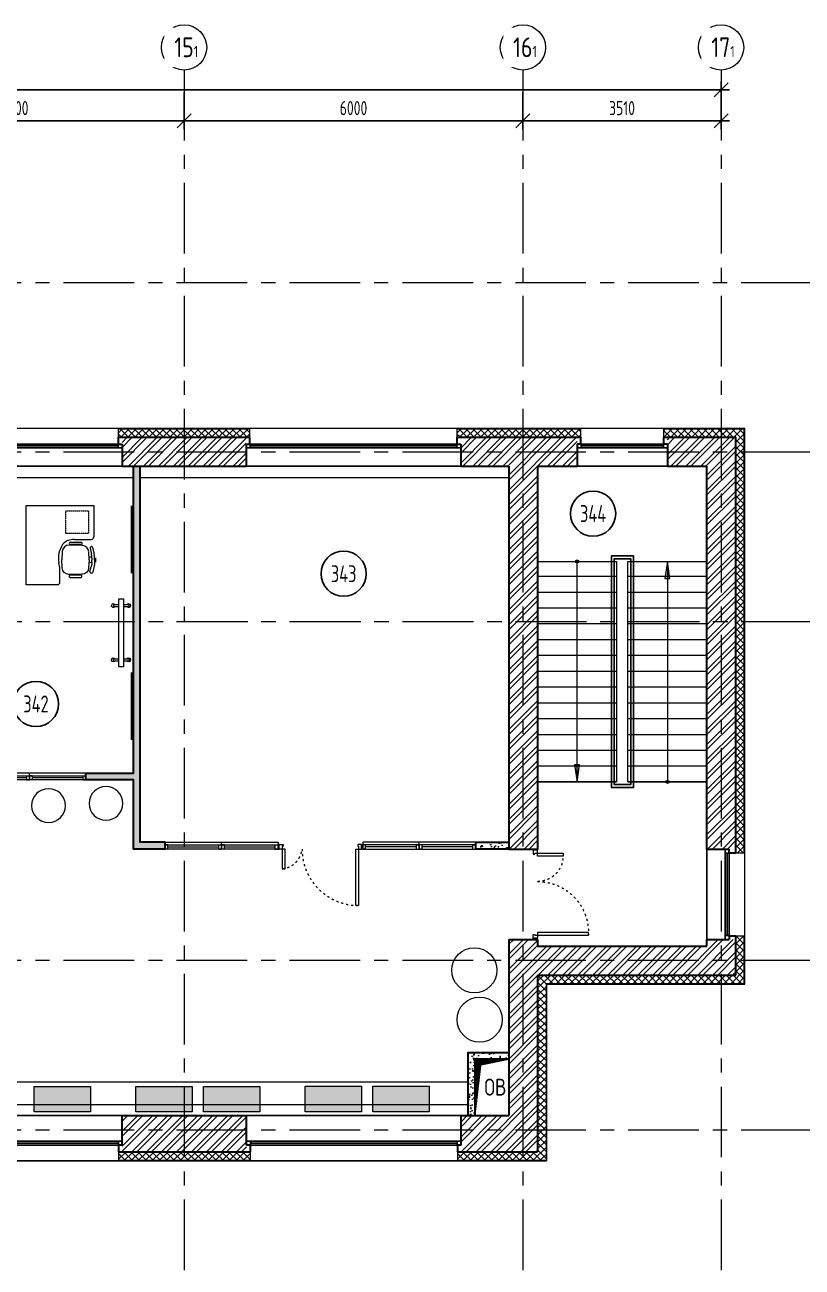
# Model space of a CAD drawing. Header units: millimetres. Extents: x -13407 to 95998, y -2611 to 109495.
# Drawn here: x 44749 to 58515, y 57962 to 79957 of the extents above; entities that cross this region are included whole.
import ezdxf
from ezdxf.enums import TextEntityAlignment as Align

# ---------------------------------------------------------------- set-up
doc = ezdxf.new("R2010")
doc.units = ezdxf.units.MM
for name, pattern in [('ACAD_ISO03W100', [30, 12, -18]), ('CENTER', [2, 1.25, -0.25, 0.25, -0.25]), ('HIDDEN', [6, 4, -2])]:
    doc.linetypes.add(name, pattern=pattern)
for name, color, linetype, lineweight in [('АР_Витраж', 4, 'Continuous', 15), ('АР_Двери', 5, 'Continuous', 18), ('АР_Лестницы', 250, 'Continuous', 15), ('АР_Лестницы ограждение', 94, 'Continuous', 25), ('АР_Маркер экспликации', 239, 'Continuous', 13), ('АР_Навесной фасад', 5, 'Continuous', 5), ('АР_Номер помещения', 1, 'Continuous', 25), ('АР_Оси', 193, 'Continuous', 9), ('АР_Оси размеры', 164, 'Continuous', 9), ('АР_Перегородки газоблок', 165, 'Continuous', 30), ('АР_Перегородки газоблок_Штрих', 165, 'Continuous', 5), ('АР_Подоконники', 163, 'Continuous', 9), ('АР_Помещения_площадь', 19, 'Continuous', 9), ('АР_Сущ Несущая стена', 202, 'Continuous', 30), ('АР_тонкая линия', 250, 'Continuous', 0), ('АР_Утеплитель', 250, 'Continuous', 9), ('АР_Штриховка кирпич', 250, 'Continuous', 9), ('Спринклеры', 7, 'Continuous', 18), ('ТХ_мебель передв', 250, 'Continuous', 13), ('ТХ_мебель_стац', 250, 'Continuous', 13)]:
    doc.layers.add(name, color=color, linetype=linetype, lineweight=lineweight)
doc.layers.add('АР_новое окно', color=160, linetype='Continuous')
doc.layers.add('АР_Отверстия', color=251, linetype='Continuous')
doc.styles.add('ICOCPEUR', font='isocpeur.ttf')
doc.styles.add('ISOCPEUR', font='isocpeur.ttf', dxfattribs={"width": 0.7})
doc.styles.get("Standard").update_dxf_attribs({"font": 'arial.ttf'})
doc.styles.add('ГОСТ 2.304', font='isocpeur.ttf', dxfattribs={"width": 0.7})
doc.dimstyles.new('СПДС', dxfattribs={"dimscale": 100, "dimtxt": 2.5, "dimasz": 2.5, "dimexe": 1.5, "dimexo": 0, "dimgap": 1, "dimtad": 1, "dimdec": 0, "dimrnd": 1, "dimtxsty": 'ГОСТ 2.304', "dimblk": 'OBLIQUE', "dimcen": 2.5, "dimdle": 1.5, "dimadec": 0, "dimazin": 2, "dimtfac": 0.75, "dimtdec": 0, "dimtmove": 1, "dimatfit": 3, "dimfxl": 1, "dimtolj": 1, "dimarcsym": 1})
pattern_1 = [(45, (-951809.71, 109221.18), (-132.58252, 132.58252), []), (45, (-951721.32, 109221.18), (-132.58252, 132.58252), [])]
pattern_2 = [(50, (-58072.46, -55205.68), (215.17805, -18.82564), [22.5, -247.5]), (355, (-58072.46, -55205.68), (-41.6254, 225.65764), [18, -198]), (100.45144, (-58054.53, -55207.25), (173.55265, 206.832), [19.12206, -210.34263]), (46.1842, (-58072.46, -55145.68), (320.1724, -49.6558), [33.75, -371.25]), (96.63564, (-58045.78, -55149.82), (280.3986, 292.2356), [28.6831, -315.5141]), (351.18416, (-58072.46, -55145.68), (280.3986, 292.2356), [27, -297]), (21, (-58042.46, -55160.68), (179.07212, -120.78567), [22.5, -247.5]), (326, (-58042.46, -55160.68), (72.9946, 217.545), [18, -198]), (71.45144, (-58027.54, -55170.75), (252.06671, 96.75935), [19.12206, -210.34263]), (37.5, (-58072.46, -55205.68), (3.647957, 99.868156), [0, -195.6, 0, -201, 0, -198.75]), (7.5, (-58072.46, -55205.68), (78.92086, 118.323514), [0, -114.6, 0, -191.1, 0, -75.75]), (327.5, (-58139.36, -55205.68), (160.14673, -6.76646), [0, -75, 0, -234, 0, -310.5]), (317.5, (-58169.36, -55205.68), (174.95585, 30.0315), [0, -97.5, 0, -155.4, 0, -220.5])]

# ---------------------------------------------------------------- blocks, each defined once
blk = doc.blocks.new('*U208')
h = blk.add_hatch(color=253)
h.dxf.hatch_style = 1
edge = h.paths.add_edge_path()
edge.add_arc((0, 0), 27.6, 359.64, 719.64)
h = blk.add_hatch(color=253)
h.dxf.hatch_style = 1
h.paths.add_polyline_path([(3600, -44), (3600, 44), (3900, 0)])
at = {"color": 253}
blk.add_line((3900, 0), (0, 0), dxfattribs=at)
blk.add_lwpolyline([(3600, 44), (3600, -44), (3900, 0), (3600, 44)], dxfattribs=at)
blk.add_circle((0, 0), 27.6, dxfattribs=at)
blk = doc.blocks.new('*U209')
h = blk.add_hatch(color=253)
h.dxf.hatch_style = 1
edge = h.paths.add_edge_path()
edge.add_arc((0, 0), 27.6, 359.64, 719.64)
h = blk.add_hatch(color=253)
h.dxf.hatch_style = 1
h.paths.add_polyline_path([(3600, -44), (3600, 44), (3900, 0)])
at = {"color": 253}
blk.add_line((3900, 0), (0, 0), dxfattribs=at)
blk.add_lwpolyline([(3600, 44), (3600, -44), (3900, 0), (3600, 44)], dxfattribs=at)
blk.add_circle((0, 0), 27.6, dxfattribs=at)
blk = doc.blocks.new('*U10')
at = {"layer": 'АР_новое окно', "color": 253, "lineweight": 20}
for p, q in [((0, 3800), (-70, 3800)), ((0, 0), (-70, 0))]:
    blk.add_line(p, q, dxfattribs=at)
at = {"layer": 'АР_новое окно', "color": 253}
for p, q in [((-70, 3800), (-70, 0)), ((-70, 0), (-70, 3800)), ((0, 3800), (0, 0)), ((0, 3730), (-70, 3730)), ((-35, 3730), (-35, 70)), ((0, 70), (-70, 70))]:
    blk.add_line(p, q, dxfattribs=at)
blk = doc.blocks.new('*U211')
at = {"layer": 'АР_новое окно', "color": 253, "lineweight": 20}
for p, q in [((0, 1600), (-70, 1600)), ((0, 0), (-70, 0))]:
    blk.add_line(p, q, dxfattribs=at)
at = {"layer": 'АР_новое окно', "color": 253}
for p, q in [((-70, 1600), (-70, 0)), ((-70, 0), (-70, 1600)), ((0, 1600), (0, 0)), ((0, 1530), (-70, 1530)), ((-35, 1530), (-35, 70)), ((0, 70), (-70, 70))]:
    blk.add_line(p, q, dxfattribs=at)
blk = doc.blocks.new('блок новое окно')
at = {"layer": 'АР_Навесной фасад', "color": 253, "ltscale": 100}
for points in [[(65, -640), (65, -800)], [(3735, -640), (3735, -800)]]:
    blk.add_lwpolyline(points, dxfattribs=at)
at = {"layer": 'АР_новое окно', "color": 253, "ltscale": 100}
for p, q in [((3800, 0), (0, 0)), ((3735, -521), (0, -521))]:
    blk.add_line(p, q, dxfattribs=at)
blk.add_lwpolyline([(65, -800), (3735, -800)], dxfattribs=at)
at = {"layer": 'АР_Сущ Несущая стена', "color": 253, "ltscale": 100}
for p, q in [((0, -521), (0, 0)), ((3800, -521), (3800, 0)), ((65, -521), (0, -521)), ((65, -521), (65, -640)), ((3800, -521), (3735, -521)), ((3735, -521), (3735, -640))]:
    blk.add_line(p, q, dxfattribs=at)
at = {"layer": 'АР_новое окно', "color": 253, "ltscale": 100, "xscale": -1, "rotation": 90}
blk.add_blockref('*U10', (3800, -521), dxfattribs=at)
blk = doc.blocks.new('_Oblique')
at = {"color": 253, "linetype": 'ByBlock', "lineweight": -2}
blk.add_line((-0.5, -0.5), (0.5, 0.5), dxfattribs=at)
blk = doc.blocks.new('*D293')
at = {"layer": 'АР_Оси размеры', "color": 253, "lineweight": -2, "ltscale": 100, "transparency": 16777216}
for p, q in [((41570, 78830), (41570, 78108)), ((47570, 78760), (47570, 78108)), ((41420, 78258), (47720, 78258))]:
    blk.add_line(p, q, dxfattribs=at)
at = {"layer": 'АР_Оси размеры', "color": 253, "lineweight": -2, "ltscale": 100, "transparency": 16777216, "xscale": 250, "yscale": 250, "zscale": 250, "rotation": 180}
blk.add_blockref('_Oblique', (41570, 78258), dxfattribs=at)
at = {"layer": 'АР_Оси размеры', "color": 253, "lineweight": -2, "ltscale": 100, "transparency": 16777216, "xscale": 250, "yscale": 250, "zscale": 250}
blk.add_blockref('_Oblique', (47570, 78258), dxfattribs=at)
at = {"layer": 'АР_Оси размеры', "color": 253, "ltscale": 100, "transparency": 16777216, "insert": (44570, 78483), "char_height": 250, "attachment_point": 5, "style": 'ГОСТ 2.304'}
blk.add_mtext('\\A1;6000', dxfattribs=at)
blk = doc.blocks.new('*D294')
at = {"layer": 'АР_Оси размеры', "color": 253, "lineweight": -2, "ltscale": 100, "transparency": 16777216}
for p, q in [((47570, 78760), (47570, 78108)), ((53570, 78759), (53570, 78108)), ((47420, 78258), (53720, 78258))]:
    blk.add_line(p, q, dxfattribs=at)
at = {"layer": 'АР_Оси размеры', "color": 253, "lineweight": -2, "ltscale": 100, "transparency": 16777216, "xscale": 250, "yscale": 250, "zscale": 250, "rotation": 180}
blk.add_blockref('_Oblique', (47570, 78258), dxfattribs=at)
at = {"layer": 'АР_Оси размеры', "color": 253, "lineweight": -2, "ltscale": 100, "transparency": 16777216, "xscale": 250, "yscale": 250, "zscale": 250}
blk.add_blockref('_Oblique', (53570, 78258), dxfattribs=at)
at = {"layer": 'АР_Оси размеры', "color": 253, "ltscale": 100, "transparency": 16777216, "insert": (50570, 78483), "char_height": 250, "attachment_point": 5, "style": 'ГОСТ 2.304'}
blk.add_mtext('\\A1;6000', dxfattribs=at)
blk = doc.blocks.new('*D295')
at = {"layer": 'АР_Оси размеры', "color": 253, "lineweight": -2, "ltscale": 100, "transparency": 16777216}
for p, q in [((53570, 78759), (53570, 78108)), ((57080, 78796), (57080, 78108)), ((53420, 78258), (57230, 78258))]:
    blk.add_line(p, q, dxfattribs=at)
at = {"layer": 'АР_Оси размеры', "color": 253, "lineweight": -2, "ltscale": 100, "transparency": 16777216, "xscale": 250, "yscale": 250, "zscale": 250, "rotation": 180}
blk.add_blockref('_Oblique', (53570, 78258), dxfattribs=at)
at = {"layer": 'АР_Оси размеры', "color": 253, "lineweight": -2, "ltscale": 100, "transparency": 16777216, "xscale": 250, "yscale": 250, "zscale": 250}
blk.add_blockref('_Oblique', (57080, 78258), dxfattribs=at)
at = {"layer": 'АР_Оси размеры', "color": 253, "ltscale": 100, "transparency": 16777216, "insert": (55325, 78483), "char_height": 250, "attachment_point": 5, "style": 'ГОСТ 2.304'}
blk.add_mtext('\\A1;3510', dxfattribs=at)
blk = doc.blocks.new('*D297')
at = {"layer": 'АР_Оси размеры', "color": 253, "lineweight": -2, "ltscale": 100, "transparency": 16777216}
for p, q in [((-6580, 78807), (57230, 78807)), ((-6430, 78807), (-6430, 78957)), ((57080, 78807), (57080, 78957))]:
    blk.add_line(p, q, dxfattribs=at)
at = {"layer": 'АР_Оси размеры', "color": 253, "lineweight": -2, "ltscale": 100, "transparency": 16777216, "xscale": 250, "yscale": 250, "zscale": 250, "rotation": 180}
blk.add_blockref('_Oblique', (-6430, 78807), dxfattribs=at)
at = {"layer": 'АР_Оси размеры', "color": 253, "lineweight": -2, "ltscale": 100, "transparency": 16777216, "xscale": 250, "yscale": 250, "zscale": 250}
blk.add_blockref('_Oblique', (57080, 78807), dxfattribs=at)
at = {"layer": 'АР_Оси размеры', "color": 253, "ltscale": 100, "transparency": 16777216, "insert": (25325, 79032), "char_height": 250, "attachment_point": 5, "style": 'ГОСТ 2.304'}
blk.add_mtext('\\A1;63510', dxfattribs=at)
blk = doc.blocks.new('дверь 1600')
at = {"color": 253}
for points in [[(983669, -50615), (984119, -50615), (984119, -50566), (983669, -50566)], [(984119, -52016), (983219, -52016), (983219, -52016), (983219, -51966), (984119, -51966)]]:
    blk.add_lwpolyline(points, close=True, dxfattribs=at)
for points in [[(984199, -50491), (984119, -50491), (984119, -50511), (984199, -50511), (984199, -50491)], [(984119, -50511), (984199, -50511), (984199, -50581), (984169, -50581), (984169, -50566), (984119, -50566), (984119, -50511)], [(984119, -52071), (984199, -52071), (984199, -52001), (984169, -52001), (984169, -52016), (984119, -52016), (984119, -52071)], [(984199, -52091), (984119, -52091), (984119, -52071), (984199, -52071), (984199, -52091)]]:
    blk.add_lwpolyline(points, dxfattribs=at)
at = {"color": 253, "linetype": 'ACAD_ISO03W100', "ltscale": 3}
for centre, radius, start, end in [((984121, -50611), 455, 174.2504, 269.7078), ((984120, -51968), 902, 90.0605, 183.0273)]:
    blk.add_arc(centre, radius, start, end, dxfattribs=at)
blk = doc.blocks.new('*U140')
at = {"layer": 'АР_новое окно', "color": 253, "lineweight": 20}
for p, q in [((0, 1600), (-70, 1600)), ((0, 0), (-70, 0))]:
    blk.add_line(p, q, dxfattribs=at)
at = {"layer": 'АР_новое окно', "color": 253}
for p, q in [((-70, 1600), (-70, 0)), ((-70, 0), (-70, 1600)), ((0, 1600), (0, 0)), ((0, 1530), (-70, 1530)), ((-35, 1530), (-35, 70)), ((0, 70), (-70, 70))]:
    blk.add_line(p, q, dxfattribs=at)
blk = doc.blocks.new('*U141')
at = {"color": 253, "linetype": 'ByBlock'}
for p, q in [((0, 0), (0, -74)), ((50, 0), (0, 0)), ((0, -74), (0, 0)), ((1000, 0), (0, 0)), ((50, -74), (0, -74)), ((0, -74), (1000, -74)), ((50, 0), (50, -74)), ((950, 0), (50, 0)), ((50, -37), (950, -37)), ((50, -74), (950, -74)), ((950, 0), (1000, 0)), ((950, 0), (950, -74)), ((950, -74), (1000, -74)), ((1000, 0), (1000, -74)), ((1000, -74), (1000, 0))]:
    blk.add_line(p, q, dxfattribs=at)
blk = doc.blocks.new('*U142')
at = {"color": 253, "linetype": 'ByBlock'}
for p, q in [((0, 0), (0, -74)), ((50, 0), (0, 0)), ((0, -74), (0, 0)), ((1000, 0), (0, 0)), ((50, -74), (0, -74)), ((0, -74), (1000, -74)), ((50, 0), (50, -74)), ((950, 0), (50, 0)), ((50, -37), (950, -37)), ((50, -74), (950, -74)), ((950, 0), (1000, 0)), ((950, 0), (950, -74)), ((950, -74), (1000, -74)), ((1000, 0), (1000, -74)), ((1000, -74), (1000, 0))]:
    blk.add_line(p, q, dxfattribs=at)
blk = doc.blocks.new('*U354')
at = {"layer": 'АР_Номер помещения', "color": 253}
blk.add_circle((-19868, -1460), 400, dxfattribs=at)
at = {"layer": 'АР_Номер помещения', "color": 253, "style": 'ISOCPEUR', "width": 0.7}
blk.add_attdef('НОМЕР_ПОМЕЩЕНИЯ', text='', height=300, dxfattribs=at).set_placement((-19868, -1460), align=Align.MIDDLE_CENTER)
at = {"layer": 'АР_Помещения_площадь', "color": 253, "lineweight": 30, "width": 0.7, "flags": 104}
blk.add_attdef('ИМЯ_ПОМЕЩЕНИЯ', text='', height=100, dxfattribs=at).set_placement((158, 1217), align=Align.MIDDLE_CENTER)
blk = doc.blocks.new('*U355')
at = {"layer": 'АР_Номер помещения', "color": 253}
blk.add_circle((-19382, 846), 400, dxfattribs=at)
at = {"layer": 'АР_Номер помещения', "color": 253, "style": 'ISOCPEUR', "width": 0.7}
blk.add_attdef('НОМЕР_ПОМЕЩЕНИЯ', text='', height=300, dxfattribs=at).set_placement((-19382, 846), align=Align.MIDDLE_CENTER)
at = {"layer": 'АР_Помещения_площадь', "color": 253, "lineweight": 30, "width": 0.7, "flags": 104}
blk.add_attdef('ИМЯ_ПОМЕЩЕНИЯ', text='', height=100, dxfattribs=at).set_placement((158, 1217), align=Align.MIDDLE_CENTER)
blk = doc.blocks.new('*U356')
at = {"layer": 'АР_Номер помещения', "color": 253}
blk.add_circle((-16724, 2632), 400, dxfattribs=at)
at = {"layer": 'АР_Номер помещения', "color": 253, "style": 'ISOCPEUR', "width": 0.7}
blk.add_attdef('НОМЕР_ПОМЕЩЕНИЯ', text='', height=300, dxfattribs=at).set_placement((-16724, 2632), align=Align.MIDDLE_CENTER)
at = {"layer": 'АР_Помещения_площадь', "color": 253, "lineweight": 30, "width": 0.7, "flags": 104}
blk.add_attdef('ИМЯ_ПОМЕЩЕНИЯ', text='', height=100, dxfattribs=at).set_placement((158, 1217), align=Align.MIDDLE_CENTER)
blk = doc.blocks.new('Полуторная_на лестницу')
at = {"color": 253}
for points in [[(75, 80), (75, 1080), (125, 1080), (125, 80)], [(1375, 430), (1375, 80), (1425, 80), (1425, 430)]]:
    blk.add_lwpolyline(points, close=True, dxfattribs=at)
for points in [[(0, 0), (0, 80), (20, 80), (20, 0), (0, 0)], [(20, 80), (20, 0), (90, 0), (90, 30), (75, 30), (75, 80), (20, 80)], [(1480, 80), (1480, 0), (1410, 0), (1410, 30), (1425, 30), (1425, 80), (1480, 80)], [(1500, 0), (1500, 80), (1480, 80), (1480, 0), (1500, 0)]]:
    blk.add_lwpolyline(points, dxfattribs=at)
at = {"color": 253, "linetype": 'ACAD_ISO03W100', "ltscale": 3}
for centre, radius, start, end in [((75, 80), 1000, 0, 90), ((1465, 40), 392, 95.9075, 174.0925)]:
    blk.add_arc(centre, radius, start, end, dxfattribs=at)
blk = doc.blocks.new('*U255')
at = {"color": 253, "linetype": 'ByBlock'}
for p, q in [((0, 0), (0, -74)), ((50, 0), (0, 0)), ((0, -74), (0, 0)), ((1000, 0), (0, 0)), ((50, -74), (0, -74)), ((0, -74), (1000, -74)), ((50, 0), (50, -74)), ((950, 0), (50, 0)), ((50, -37), (950, -37)), ((50, -74), (950, -74)), ((950, 0), (1000, 0)), ((950, 0), (950, -74)), ((950, -74), (1000, -74)), ((1000, 0), (1000, -74)), ((1000, -74), (1000, 0))]:
    blk.add_line(p, q, dxfattribs=at)
blk = doc.blocks.new('*U256')
at = {"color": 253, "linetype": 'ByBlock'}
for p, q in [((0, 0), (0, -74)), ((50, 0), (0, 0)), ((0, -74), (0, 0)), ((1000, 0), (0, 0)), ((50, -74), (0, -74)), ((0, -74), (1000, -74)), ((50, 0), (50, -74)), ((950, 0), (50, 0)), ((50, -37), (950, -37)), ((50, -74), (950, -74)), ((950, 0), (1000, 0)), ((950, 0), (950, -74)), ((950, -74), (1000, -74)), ((1000, 0), (1000, -74)), ((1000, -74), (1000, 0))]:
    blk.add_line(p, q, dxfattribs=at)
blk = doc.blocks.new('*U257')
at = {"color": 253, "linetype": 'ByBlock'}
for p, q in [((0, 0), (0, -74)), ((50, 0), (0, 0)), ((0, -74), (0, 0)), ((1000, 0), (0, 0)), ((50, -74), (0, -74)), ((0, -74), (1000, -74)), ((50, 0), (50, -74)), ((950, 0), (50, 0)), ((50, -37), (950, -37)), ((50, -74), (950, -74)), ((950, 0), (1000, 0)), ((950, 0), (950, -74)), ((950, -74), (1000, -74)), ((1000, 0), (1000, -74)), ((1000, -74), (1000, 0))]:
    blk.add_line(p, q, dxfattribs=at)
blk = doc.blocks.new('*U258')
at = {"color": 253, "linetype": 'ByBlock'}
for p, q in [((0, 0), (0, -74)), ((50, 0), (0, 0)), ((0, -74), (0, 0)), ((1000, 0), (0, 0)), ((50, -74), (0, -74)), ((0, -74), (1000, -74)), ((50, 0), (50, -74)), ((950, 0), (50, 0)), ((50, -37), (950, -37)), ((50, -74), (950, -74)), ((950, 0), (1000, 0)), ((950, 0), (950, -74)), ((950, -74), (1000, -74)), ((1000, 0), (1000, -74)), ((1000, -74), (1000, 0))]:
    blk.add_line(p, q, dxfattribs=at)
blk = doc.blocks.new('М-60')
at = {"color": 253, "extrusion": (-6.19742e-05, 0.000470712, 1)}
for p, q in [((7034998, 1186438, 0), (7035020, 1186531, 0)), ((7035068, 1186520, 0), (7035047, 1186426, 0)), ((7035049, 1186549, 0), (7035051, 1186549, 0)), ((7035086, 1186313, 0), (7035093, 1186455, 0)), ((7035202, 1186569, 0), (7035439, 1186576, 0)), ((7035415, 1186627, 0), (7035232, 1186627, 0)), ((7035232, 1186586, 0), (7035416, 1186587, 0)), ((7035563, 1186460, 0), (7035570, 1186313, 0)), ((7034971, 1186283, 0), (7034970, 1186343, 0)), ((7034989, 1186343, 0), (7034971, 1186343, 0)), ((7034971, 1186343, 0), (7034971, 1186283, 0)), ((7034989, 1186283, 0), (7034971, 1186283, 0)), ((7034989, 1186313, 0), (7034989, 1186356, 0)), ((7034989, 1186313, 0), (7034989, 1186343, 0)), ((7034989, 1186313, 0), (7034989, 1186283, 0)), ((7034989, 1186313, 0), (7034990, 1186270, 0)), ((7035037, 1186344, 0), (7035037, 1186313, 0)), ((7035038, 1186283, 0), (7035037, 1186314, 0)), ((7035038, 1186361, 0), (7035088, 1186361, 0)), ((7035038, 1186266, 0), (7035089, 1186266, 0)), ((7035071, 1186108, 0), (7035048, 1186201, 0)), ((7035086, 1186315, 0), (7035095, 1186173, 0)), ((7035565, 1186174, 0), (7035570, 1186322, 0)), ((7035000, 1186188, 0), (7035023, 1186096, 0)), ((7035053, 1186078, 0), (7035054, 1186078, 0)), ((7035206, 1186060, 0), (7035443, 1186057, 0)), ((7035236, 1186044, 0), (7035420, 1186046, 0)), ((7035420, 1186005, 0), (7035237, 1186003, 0))]:
    blk.add_line(p, q, dxfattribs=at)
for centre, start, end in [((7035230, 1186606, 122), 84.9987, 275.5247), ((7035417, 1186607, 122), 264.9987, 95.5247), ((7035234, 1186024, 122), 85.3479, 275.874), ((7035422, 1186026, 122), 265.3479, 95.874)]:
    blk.add_arc(centre, 20.6, start, end, dxfattribs=at)
at = {"color": 253, "extrusion": (6.19742e-05, -0.000470712, -1)}
for centre, major_axis, start_param, end_param in [((7035352, 1186356, 0), (-278, 234, 0), 5.584367, 5.811166), ((7035043, 1186525, 0), (15.6, 18.5, 0), 4.240369, 5.829345), ((7035400, 1186344, 0), (234, 278, 0), 4.01357, 4.240369), ((7035045, 1186525, 0), (15.6, 18.5, 0), -0.45384, 1.098777), ((7035213, 1186449, 0), (77.8, 92.6, 0), 4.061153, 5.558057), ((7035442, 1186455, 0), (77.8, 92.6, 0), -0.725128, 0.826554)]:
    blk.add_ellipse(centre, major_axis=major_axis, ratio=1, start_param=start_param, end_param=end_param, dxfattribs=at)
at = {"color": 253, "extrusion": (-6.19742e-05, 0.000470712, 1)}
for centre, major_axis, start_param, end_param in [((7035353, 1186275, 0), (-274, -238, 0), 5.584367, 5.811166), ((7035401, 1186288, 0), (238, -274, 0), 4.01357, 4.240369), ((7035047, 1186101, 0), (15.8, -18.3, 0), 4.240369, 5.829345), ((7035048, 1186102, 0), (15.8, -18.3, 0), -0.45384, 1.098777), ((7035215, 1186180, 0), (79.2, -91.4, 0), 4.061153, 5.558057), ((7035444, 1186178, 0), (79.2, -91.4, 0), -0.725128, 0.826554)]:
    blk.add_ellipse(centre, major_axis=major_axis, ratio=1, start_param=start_param, end_param=end_param, dxfattribs=at)
blk = doc.blocks.new('стол угловой 1200х1400')
at = {"color": 253, "extrusion": (-6.20986e-05, 0.000470696, 1)}
for p, q in [((-20568, 32128, -393), (-20568, 33328, -394)), ((-20568, 33328, -394), (-20015, 33328, -394)), ((-19970, 32985, -393), (-19970, 33285, -394)), ((-19213, 32728, -393), (-19472, 32728, -393)), ((-19168, 32683, -393), (-19168, 32128, -393)), ((-19168, 32128, -393), (-20568, 32128, -393))]:
    blk.add_line(p, q, dxfattribs=at)
at = {"color": 253, "linetype": 'HIDDEN', "ltscale": 0.1}
blk.add_lwpolyline([(-20476, 33232), (-20076, 33232), (-20075, 32832), (-20475, 32832)], close=True, dxfattribs=at)
at = {"color": 253, "extrusion": (-6.20986e-05, 0.000470696, 1), "elevation": -377}
blk.add_lwpolyline([(-19472, 32728), (-19557, 32709)], dxfattribs=at)
at = {"color": 253, "extrusion": (-6.20986e-05, 0.000470696, 1)}
for centre, radius, start, end in [((-20015, 33283, -377), 45, 2.4817, 90.0151), ((-19697, 32975, -377), 273, 178.0222, 227.3755), ((-19635, 33157, -377), 455, 237.2104, 279.9393), ((-19213, 32683, -377), 45, 0.0151, 90.0151)]:
    blk.add_arc(centre, radius, start, end, dxfattribs=at)
blk = doc.blocks.new('моб доска 2')
at = {"color": 253}
blk.add_lwpolyline([(-601, -40), (-601, 40), (601, 40), (601, -40)], close=True, dxfattribs=at)
for points in [[(-506, 114), (-511, 119), (-516, 135), (-511, 161), (-500, 172), (-490, 172)], [(-506, 40), (-506, 135), (-463, 135), (-463, 40)], [(-490, 172), (-463, 167), (-453, 161), (-447, 146), (-453, 119)], [(-453, 119), (-463, 114)], [(463, 114), (453, 119), (447, 135), (447, 146), (458, 161), (463, 172), (474, 172), (495, 167), (506, 161), (516, 146), (511, 135), (506, 119), (495, 114)], [(495, 40), (495, 135), (463, 135), (463, 40)], [(-463, -103), (-453, -114), (-447, -124), (-453, -156), (-463, -161), (-474, -167), (-506, -161), (-511, -151), (-516, -140), (-511, -114)], [(-511, -114), (-506, -103)], [(-463, -40), (-463, -140), (-506, -140), (-506, -40)], [(495, -103), (506, -114), (516, -124), (511, -140), (506, -156), (500, -161), (490, -167), (463, -161), (453, -151), (447, -140), (447, -124), (458, -114), (463, -103)], [(463, -40), (463, -140), (495, -140), (495, -40)]]:
    blk.add_lwpolyline(points, dxfattribs=at)
blk = doc.blocks.new('У012')
at = {"layer": 'ТХ_мебель передв', "color": 253}
blk.add_open_spline([(-181454, 44964, -1), (-181454, 44799, -1), (-181586, 44667, -1), (-181750, 44667, -1), (-181920, 44667, -1), (-182052, 44799, -1), (-182052, 44964, -1), (-182052, 45133, -1), (-181920, 45265, -1), (-181750, 45265, -1), (-181586, 45265, -1), (-181454, 45133, -1), (-181454, 44964, -1)], degree=3, knots=[0, 0, 0, 0, 1, 1, 1, 2, 2, 2, 3, 3, 3, 4, 4, 4, 4], dxfattribs=at)

msp = doc.modelspace()

# ---------------------------------------------------------------- hatches: boundary and pattern name
at = {"layer": 'АР_Перегородки газоблок_Штрих', "ltscale": 100}
h = msp.add_hatch(dxfattribs=at)
h.set_pattern_fill('AR-CONC', color=253, scale=30)
h.set_pattern_definition(pattern_2)
h.paths.add_polyline_path([(46790.6, 72145), (46670.6, 72145), (46670.7, 66709.9), (45828.7, 66709.9), (45828.7, 66589.9), (46670.9, 66589.9), (46670.6, 65365.1), (47233.9, 65365), (47233.9, 65485), (46790.6, 65485)])
h = msp.add_hatch(dxfattribs=at)
h.set_pattern_fill('AR-CONC', color=253, scale=30)
h.set_pattern_definition(pattern_2)
h.paths.add_polyline_path([(52733.9, 65485), (53319.9, 65485), (53319.9, 65365), (52733.9, 65365)])
h = msp.add_hatch(dxfattribs=at)
h.set_pattern_fill('AR-CONC', color=253, scale=30)
h.set_pattern_definition(pattern_2)
h.paths.add_polyline_path([(52600.5, 60645), (52720.5, 60645), (52720.5, 61643.6), (53319.9, 61643.6), (53319.9, 61763.6), (52600.5, 61763.6)])
at = {"layer": 'АР_Утеплитель', "ltscale": 100}
h = msp.add_hatch(dxfattribs=at)
h.set_pattern_fill('ANSI37', color=253, scale=700)
h.set_pattern_definition([(45, (-929635.03, 108547.145), (-61.871843, 61.871843), []), (135, (-929635.03, 108547.145), (-61.871843, -61.871843), [])])
h.paths.add_polyline_path([(48734.9, 72655), (46404.9, 72655), (46404.9, 72805), (48734.9, 72805)])
h = msp.add_hatch(dxfattribs=at)
h.set_pattern_fill('ANSI37', color=253, scale=700)
h.set_pattern_definition([(45, (-923635.03, 108547.145), (-61.871843, 61.871843), []), (135, (-923635.03, 108547.145), (-61.871843, -61.871843), [])])
h.paths.add_polyline_path([(54594.9, 72655), (52404.9, 72655), (52404.9, 72805), (54594.9, 72805)])
h = msp.add_hatch(dxfattribs=at)
h.set_pattern_fill('ANSI37', color=253, scale=700, angle=90)
h.set_pattern_definition([(135, (8667.79, -910739.97), (-61.871843, -61.871843), []), (225, (8667.79, -910739.97), (61.871843, -61.871843), [])])
h.paths.add_polyline_path([(57339.9, 72655), (57339.9, 65300), (57489.9, 65300), (57489.9, 72805), (56064.9, 72805), (56064.9, 72655)])
h = msp.add_hatch(dxfattribs=at)
h.set_pattern_fill('ANSI37', color=253, scale=700)
h.set_pattern_definition([(45, (-923630.03, 108677.145), (-61.871843, 61.871843), []), (135, (-923630.03, 108677.145), (-61.871843, -61.871843), [])])
h.paths.add_polyline_path([(53829.9, 60005), (52409.9, 60005), (52409.9, 59855), (53979.9, 59855), (53979.9, 62985), (57489.9, 62985), (57489.9, 63830), (57339.9, 63830), (57339.9, 63135), (53829.9, 63135)])
h = msp.add_hatch(dxfattribs=at)
h.set_pattern_fill('ANSI37', color=253, scale=700)
h.set_pattern_definition([(45, (-929630.03, 108677.145), (-61.871843, 61.871843), []), (135, (-929630.03, 108677.145), (-61.871843, -61.871843), [])])
h.paths.add_polyline_path([(48739.9, 60005), (46409.9, 60005), (46409.9, 59855), (48739.9, 59855)])
at = {"layer": 'АР_Штриховка кирпич', "ltscale": 100}
h = msp.add_hatch(dxfattribs=at)
h.set_pattern_fill('ANSI32', color=253, scale=500)
h.set_pattern_definition(pattern_1)
h.paths.add_polyline_path([(48669.9, 72655), (46469.9, 72655), (46469.9, 72145), (48669.9, 72145)])
h = msp.add_hatch(dxfattribs=at)
h.set_pattern_fill('ANSI32', color=253, scale=500)
h.set_pattern_definition(pattern_1)
h.paths.add_polyline_path([(54529.9, 72655), (52469.9, 72655), (52469.9, 72145), (53319.9, 72145), (53319.9, 65365), (53829.9, 65365), (53829.9, 72144.5), (54529.9, 72145)])
h = msp.add_hatch(dxfattribs=at)
h.set_pattern_fill('ANSI32', color=253, scale=500)
h.set_pattern_definition([(45, (-948299.71, 109221.18), (-132.58252, 132.58252), []), (45, (-948211.32, 109221.18), (-132.58252, 132.58252), [])])
h.paths.add_polyline_path([(57339.9, 72655), (56129.9, 72655), (56129.9, 72145), (56829.9, 72145), (56829.9, 65365), (57339.9, 65365), (57339.9, 72144.5)])
h = msp.add_hatch(dxfattribs=at)
h.set_pattern_fill('ANSI32', color=253, scale=500)
h.set_pattern_definition(pattern_1)
h.paths.add_polyline_path([(53829.9, 63135), (57339.9, 63135), (57339.9, 63765), (56829.9, 63765), (56829.9, 63645), (53829.9, 63645), (53829.9, 63765), (53319.9, 63765), (53319.9, 60645), (52474.9, 60645), (52474.9, 60005), (53829.9, 60005)])
h = msp.add_hatch(dxfattribs=at)
h.set_pattern_fill('ANSI32', color=253, scale=500)
h.set_pattern_definition(pattern_1)
h.paths.add_polyline_path([(48674.9, 60645), (46474.9, 60645), (46474.9, 60005), (48674.9, 60005)])
at = {"layer": 'Спринклеры', "ltscale": 100}
h = msp.add_hatch(dxfattribs=at)
h.set_pattern_fill('ANSI31', color=253)
h.set_pattern_definition([(45, (-58072.45853, -55205.68246), (-0.08838834765, 0.08838834765), [])])
h.paths.add_polyline_path([(53319.9, 61643.6), (52720.5, 61643.6), (52720.5, 60645), (52825.9, 61543.3)])
at = {"layer": 'ТХ_мебель передв', "transparency": 33554508}
for points in [[(45912.4, 60713.4), (44912.2, 60713.4), (44912.2, 61163.2), (45912.4, 61163.2)], [(47712.4, 60711.3), (46712.2, 60711.3), (46712.2, 61161.1), (47712.4, 61161.1)], [(48912.4, 60711.3), (47912.2, 60711.3), (47912.2, 61161.1), (48912.4, 61161.1)], [(50712.3, 60714.2), (49712.2, 60714.2), (49712.2, 61164), (50712.3, 61164)], [(51912.3, 60714.2), (50912.2, 60714.2), (50912.2, 61164), (51912.3, 61164)]]:
    msp.add_hatch(color=253, dxfattribs=at).paths.add_polyline_path(points)

# ---------------------------------------------------------------- linework, layer by layer
at = {"layer": 'АР_Лестницы', "color": 253, "ltscale": 100}
for p, q in [((53829.9, 70195.7), (55229.9, 70195.7)), ((55429.9, 70195.7), (56829.9, 70195.7)), ((53829.9, 69915.7), (55229.9, 69915.7)), ((55429.9, 69915.7), (56829.9, 69915.7)), ((53829.9, 69635.7), (55229.9, 69635.7)), ((55429.9, 69635.7), (56829.9, 69635.7)), ((53829.9, 69355.7), (55229.9, 69355.7)), ((55429.9, 69355.7), (56829.9, 69355.7)), ((53829.9, 69075.7), (55229.9, 69075.7)), ((55429.9, 69075.7), (56829.9, 69075.7)), ((53829.9, 68795.7), (55229.9, 68795.7)), ((55429.9, 68795.7), (56829.9, 68795.7)), ((53829.9, 68515.7), (55229.9, 68515.7)), ((55429.9, 68515.7), (56829.9, 68515.7)), ((53829.9, 68235.7), (55229.9, 68235.7)), ((55429.9, 68235.7), (56829.9, 68235.7)), ((53829.9, 67955.7), (55229.9, 67955.7)), ((55429.9, 67955.7), (56829.9, 67955.7)), ((53829.9, 67675.7), (55229.9, 67675.7)), ((55429.9, 67675.7), (56829.9, 67675.7)), ((53829.9, 67395.7), (55229.9, 67395.7)), ((55429.9, 67395.7), (56829.9, 67395.7)), ((53829.9, 67115.7), (55229.9, 67115.7)), ((55429.9, 67115.7), (56829.9, 67115.7)), ((53829.9, 66835.7), (55229.9, 66835.7)), ((55429.9, 66835.7), (56829.9, 66835.7)), ((53829.9, 66555.7), (55229.9, 66555.7)), ((55429.9, 66555.7), (56829.9, 66555.7))]:
    msp.add_line(p, q, dxfattribs=at)
for points in [[(53829.9, 70455.7), (55229.9, 70455.7), (55229.9, 66555.7), (53829.9, 66555.7)], [(55429.9, 70455.7), (56829.9, 70455.7), (56829.9, 66555.7), (55429.9, 66555.7)]]:
    msp.add_lwpolyline(points, close=True, dxfattribs=at)
at = {"layer": 'АР_Лестницы ограждение', "color": 253, "ltscale": 100}
for points in [[(55138.1, 70556), (55138.1, 66560.1)], [(55529.9, 70455.7), (55529.9, 70556), (55138.1, 70556), (55138.1, 70451.3)], [(55188.1, 66560.1), (55188.1, 70506)], [(55479.9, 70455.7), (55479.9, 70506), (55188.1, 70506), (55188.1, 70451.3)], [(55479.9, 66505.4), (55479.9, 70506)], [(55529.9, 70556), (55529.9, 66455.4)], [(55529.9, 66555.7), (55529.9, 66455.4), (55138.1, 66455.4), (55138.1, 66560.1)], [(55479.9, 66555.7), (55479.9, 66505.4), (55188.1, 66505.4), (55188.1, 66560.1)]]:
    msp.add_lwpolyline(points, dxfattribs=at)
at = {"layer": 'АР_Навесной фасад', "color": 253, "ltscale": 100}
for p, q in [((46404.9, 72815), (48734.9, 72815)), ((46404.9, 72805), (48734.9, 72805)), ((52404.9, 72815), (57499.9, 72815)), ((52404.9, 72805), (54594.9, 72805)), ((56064.9, 72805), (57489.9, 72805)), ((57489.9, 65300), (57489.9, 72805)), ((57499.9, 65300), (57499.9, 72815)), ((57489.9, 62985), (57489.9, 63830)), ((57499.9, 62975), (57499.9, 63830)), ((53979.9, 62985), (57489.9, 62985)), ((53979.9, 62985), (53979.9, 59855)), ((53989.9, 62975), (57499.9, 62975)), ((53989.9, 62975), (53989.9, 59845)), ((46409.9, 59855), (48739.9, 59855)), ((46409.9, 59845), (48739.9, 59845)), ((52409.9, 59855), (53979.9, 59855)), ((52409.9, 59845), (53989.9, 59845))]:
    msp.add_line(p, q, dxfattribs=at)
for points in [[(42734.9, 72815), (46404.9, 72815)], [(46404.9, 72655), (46404.9, 72815)], [(48734.9, 72655), (48734.9, 72815)], [(48734.9, 72815), (52404.9, 72815)], [(52404.9, 72655), (52404.9, 72815)], [(54594.9, 72655), (54594.9, 72815)], [(56064.9, 72655), (56064.9, 72815)], [(57339.9, 65300), (57499.9, 65300)], [(57499.9, 63830), (57499.9, 65300)], [(57339.9, 63830), (57499.9, 63830)]]:
    msp.add_lwpolyline(points, dxfattribs=at)
at = {"layer": 'АР_новое окно', "color": 253}
for p, q in [((42669.9, 72145), (46469.9, 72145)), ((48669.9, 72145), (52469.9, 72145)), ((54529.9, 72145), (56129.9, 72145)), ((56829.9, 63765), (56829.9, 65365))]:
    msp.add_line(p, q, dxfattribs=at)
at = {"layer": 'АР_Оси', "color": 253, "linetype": 'CENTER', "ltscale": 1000}
for p, q in [((47569.9, 79157.5), (47569.9, 23425.1)), ((53569.9, 79157.5), (53569.9, 23425.1)), ((57079.9, 79157.5), (57079.9, 23425.1)), ((-12563.8, 75395), (70614.6, 75395)), ((-12563.8, 72395), (70614.6, 72395)), ((-12563.8, 69395), (70614.6, 69395)), ((-12553.5, 69395.3), (70624.9, 69395.3)), ((-12563.8, 63395), (70614.6, 63395)), ((-12563.8, 60395), (70614.6, 60395))]:
    msp.add_line(p, q, dxfattribs=at)
at = {"layer": 'АР_Оси', "color": 253, "ltscale": 0.5}
for centre in [(47569.9, 79557.5), (53569.9, 79557.5), (57079.9, 79557.5)]:
    msp.add_circle(centre, 400, dxfattribs=at)
at = {"layer": 'АР_Перегородки газоблок', "color": 253, "ltscale": 100}
for points in [[(45828.7, 66709.9), (46670.6, 66709.9), (46670.6, 72145)], [(47233.9, 65365), (47233.9, 65485), (46790.6, 65485), (46790.6, 72145)], [(45828.7, 66589.9), (45828.7, 66709.9)], [(47233.9, 65365), (46670.6, 65365.1), (46670.6, 66589.9), (45828.7, 66589.9)], [(53319.9, 65365), (52733.9, 65365), (52733.9, 65485), (53319.9, 65485)], [(52600.5, 60645), (52600.5, 61763.6), (53319.9, 61763.6)], [(53319.9, 61643.6), (52720.5, 61643.6), (52720.5, 60645)]]:
    msp.add_lwpolyline(points, dxfattribs=at)
at = {"layer": 'АР_Подоконники', "color": 253, "ltscale": 100}
for p, q in [((41629.8, 71945), (46670.6, 71945)), ((46790.6, 71945), (53319.9, 71945)), ((23924.9, 60845), (52600.5, 60845))]:
    msp.add_line(p, q, dxfattribs=at)
at = {"layer": 'АР_Сущ Несущая стена', "color": 253, "ltscale": 100}
for p, q in [((46404.9, 72655), (48734.9, 72655)), ((46404.9, 72536.1), (46404.9, 72655)), ((48734.9, 72536.1), (48734.9, 72655)), ((52404.9, 72536.1), (52404.9, 72655)), ((52404.9, 72655), (54594.9, 72655)), ((54594.9, 72536.1), (54594.9, 72655)), ((56064.9, 72655), (57339.9, 72655)), ((56064.9, 72536.1), (56064.9, 72655)), ((57339.9, 65300), (57339.9, 72655)), ((46404.9, 72536.1), (46469.9, 72536.1)), ((46469.9, 72536.1), (46469.9, 72145)), ((48669.9, 72536.1), (48669.9, 72145)), ((48669.9, 72536.1), (48734.9, 72536.1)), ((52404.9, 72536.1), (52469.9, 72536.1)), ((52469.9, 72536.1), (52469.9, 72145)), ((54529.9, 72536.1), (54529.9, 72145)), ((54594.9, 72536.1), (54529.9, 72536.1)), ((56129.9, 72536.1), (56064.9, 72536.1)), ((56129.9, 72536.1), (56129.9, 72145)), ((46469.9, 72145), (48669.9, 72145)), ((52469.9, 72145), (53319.9, 72145)), ((53319.9, 72145), (53319.9, 65365)), ((53829.9, 72145), (53829.9, 65365)), ((53829.9, 72145), (54529.9, 72145)), ((56129.9, 72145), (56829.9, 72145)), ((56829.9, 65365), (56829.9, 72145)), ((53319.9, 65365), (53829.9, 65365)), ((56829.9, 65365), (57221, 65365)), ((57221, 65300), (57339.9, 65300)), ((57221, 63830), (57339.9, 63830)), ((57339.9, 63135), (57339.9, 63830)), ((53319.9, 63765), (53319.9, 60645)), ((53319.9, 63765), (53829.9, 63765)), ((53829.9, 63765), (53829.9, 63645)), ((53829.9, 63645), (56829.9, 63645)), ((56829.9, 63645), (56829.9, 63765)), ((56829.9, 63765), (57221, 63765)), ((53829.9, 63135), (57339.9, 63135)), ((53829.9, 63135), (53829.9, 60005)), ((46474.9, 60645), (48674.9, 60645)), ((52474.9, 60645), (53319.9, 60645)), ((46409.9, 60005), (48739.9, 60005)), ((52409.9, 60005), (53829.9, 60005))]:
    msp.add_line(p, q, dxfattribs=at)
at = {"layer": 'АР_Сущ Несущая стена', "color": 253, "lineweight": 15, "ltscale": 100}
for p, q in [((42734.9, 72536.1), (46469.9, 72536.1)), ((48734.9, 72536.1), (52404.9, 72536.1)), ((57221, 63765), (57221, 65300))]:
    msp.add_line(p, q, dxfattribs=at)
at = {"layer": 'АР_Сущ Несущая стена', "color": 253, "ltscale": 100}
for points in [[(57221, 65300), (57221, 65365)], [(57221, 63830), (57221, 63765)]]:
    msp.add_lwpolyline(points, dxfattribs=at)
at = {"layer": 'АР_тонкая линия', "color": 253, "ltscale": 100}
for points in [[(45828.7, 66709.9), (42828.7, 66709.9), (42828.7, 66663.9)], [(44828.7, 66663.9), (44828.7, 66709.9)], [(47233.9, 65485), (49233.9, 65485), (49233.9, 65439)], [(48233.9, 65439), (48233.9, 65485)], [(52733.9, 65485), (50733.9, 65485), (50733.9, 65439)], [(51733.9, 65439), (51733.9, 65485)], [(52720.5, 60645), (52825.9, 61543.3), (53319.9, 61643.6)]]:
    msp.add_lwpolyline(points, dxfattribs=at)
at = {"layer": 'ТХ_мебель передв', "color": 253, "const_width": 50}
for points in [[(46645.6, 71445), (46645.6, 70245)], [(46645.6, 68495.7), (46645.6, 67295.7)]]:
    msp.add_lwpolyline(points, dxfattribs=at)
at = {"layer": 'ТХ_мебель передв', "color": 253, "lineweight": 0}
for points in [[(45912.4, 60713.4), (44912.2, 60713.4), (44912.2, 61163.2), (45912.4, 61163.2)], [(47712.4, 60711.3), (46712.2, 60711.3), (46712.2, 61161.1), (47712.4, 61161.1)], [(48912.4, 60711.3), (47912.2, 60711.3), (47912.2, 61161.1), (48912.4, 61161.1)], [(50712.3, 60714.2), (49712.2, 60714.2), (49712.2, 61164), (50712.3, 61164)], [(51912.3, 60714.2), (50912.2, 60714.2), (50912.2, 61164), (51912.3, 61164)]]:
    msp.add_lwpolyline(points, close=True, dxfattribs=at)
at = {"layer": 'ТХ_мебель передв', "color": 253}
for points in [[(44912.3, 61163.2), (45912.3, 61163.2), (45912.4, 60713.4), (44912.4, 60713.4)], [(46712.3, 61161.1), (47712.3, 61161.1), (47712.4, 60711.3), (46712.4, 60711.3)], [(47912.3, 61161.1), (48912.3, 61161.1), (48912.4, 60711.3), (47912.4, 60711.3)], [(49712.2, 61164), (50712.2, 61164), (50712.3, 60714.2), (49712.3, 60714.2)], [(50912.2, 61164), (51912.2, 61164), (51912.3, 60714.2), (50912.3, 60714.2)]]:
    msp.add_lwpolyline(points, close=True, dxfattribs=at)
at = {"layer": 'ТХ_мебель передв', "color": 253, "ltscale": 0.1}
for centre in [(52709.1, 63218.2), (52803.7, 62345.1)]:
    msp.add_circle(centre, 400, dxfattribs=at)
at = {"layer": 'ТХ_мебель_стац', "color": 253}
msp.add_lwpolyline([(25600.5, 61245), (52600.5, 61245), (52600.5, 60645), (25600.5, 60645)], close=True, dxfattribs=at)

# ---------------------------------------------------------------- block references
at = {"color": 253}
for p in [(42674.9, 60645), (48674.9, 60645)]:
    msp.add_blockref('блок новое окно', p, dxfattribs=at)
at = {"layer": 'АР_Витраж', "color": 253, "ltscale": 100, "xscale": -1}
for name, p, rotation in [('*U142', (44828.7, 66663.9), 0.0001519656341564257), ('*U141', (45828.7, 66663.9), 0.0001519656341564257), ('*U256', (47233.9, 65365), 180.0001519656341), ('*U255', (48233.9, 65365), 180.0001519656341)]:
    msp.add_blockref(name, p, dxfattribs=dict(at, rotation=rotation))
at = {"layer": 'АР_Витраж', "color": 253, "ltscale": 100, "rotation": 179.9998480343659}
for name, p in [('*U257', (51733.9, 65365)), ('*U258', (52733.9, 65365))]:
    msp.add_blockref(name, p, dxfattribs=at)
at = {"layer": 'АР_Двери', "color": 253, "rotation": 180}
msp.add_blockref('Полуторная_на лестницу', (50733.9, 65445), dxfattribs=at)
at = {"layer": 'АР_Двери', "color": 253, "xscale": -1}
msp.add_blockref('дверь 1600', (1037948.8, 115855.5), dxfattribs=at)
at = {"layer": 'АР_Лестницы', "color": 253, "ltscale": 75}
for name, p, rotation in [('*U209', (54529.9, 70455.7), 269.9999999999999), ('*U208', (56129.9, 66555.7), 89.99999999999993)]:
    msp.add_blockref(name, p, dxfattribs=dict(at, rotation=rotation))
at = {"layer": 'АР_Маркер экспликации', "color": 253}
ref = msp.add_blockref('*U356', (71536.7, 68671.8), dxfattribs=at)
ref.add_attrib('НОМЕР_ПОМЕЩЕНИЯ', '344', dxfattribs={"layer": 'АР_Номер помещения', "color": 253, "height": 300, "style": 'ISOCPEUR', "width": 0.7}).set_placement((54812.6, 71304.1), align=Align.MIDDLE_CENTER)
ref = msp.add_blockref('*U355', (69776.7, 69394.2), dxfattribs=at)
ref.add_attrib('НОМЕР_ПОМЕЩЕНИЯ', '343', dxfattribs={"layer": 'АР_Номер помещения', "color": 253, "height": 300, "style": 'ISOCPEUR', "width": 0.7}).set_placement((50395, 70239.8), align=Align.MIDDLE_CENTER)
ref = msp.add_blockref('*U354', (64813.8, 69394.2), dxfattribs=at)
ref.add_attrib('НОМЕР_ПОМЕЩЕНИЯ', '342', dxfattribs={"layer": 'АР_Номер помещения', "color": 253, "height": 300, "style": 'ISOCPEUR', "width": 0.7}).set_placement((44946, 67933.8), align=Align.MIDDLE_CENTER)
at = {"layer": 'АР_новое окно', "color": 253, "xscale": -1}
for name, p, rotation in [('*U10', (46469.9, 72466.1), 90), ('*U10', (52469.9, 72466.1), 90), ('*U140', (56129.9, 72466.1), 90), ('*U211', (57221, 65365), 180)]:
    msp.add_blockref(name, p, dxfattribs=dict(at, rotation=rotation))
at = {"layer": 'ТХ_мебель передв', "color": 253}
for name, p, rotation in [('стол угловой 1200х1400', (12643, 50877, 393), 270), ('М-60', (7098951, 1144761.4, 393.1), 179.0887326624886), ('моб доска 2', (46455.8, 69195), 89.99999999999997)]:
    msp.add_blockref(name, p, dxfattribs=dict(at, rotation=rotation))
for p in [(226921.3, 21167.8, 0.6), (227938.7, 21207.7, 0.6)]:
    msp.add_blockref('У012', p, dxfattribs=at)

# ---------------------------------------------------------------- texts
at = {"layer": 'АР_Отверстия', "color": 253, "ltscale": 100, "insert": (53080.9, 61149.2), "char_height": 300, "attachment_point": 5, "line_spacing_factor": 0.7, "style": 'ICOCPEUR'}
msp.add_mtext('\\A1;{\\W0.8;ОВ}', dxfattribs=at)

# ---------------------------------------------------------------- dimensions: what is measured, and where the dimension line sits
at = {"layer": 'АР_Оси размеры', "color": 253, "ltscale": 100}
for base, p1, p2, picture, middle in [((47569.9, 78257.8), (41569.9, 78830.5), (47569.9, 78759.8), '*D293', (44569.9, 78482.8)), ((53569.9, 78257.8), (47569.9, 78759.8), (53569.9, 78759), '*D294', (50569.9, 78482.8)), ((57079.9, 78257.8), (53569.9, 78759), (57079.9, 78796), '*D295', (55324.9, 78482.8))]:
    dim = msp.add_linear_dim(base=base, p1=p1, p2=p2, dimstyle='СПДС', override={"dimclrd": 253, "dimclre": 253, "dimclrt": 253}, dxfattribs=at)
    dim.commit()
    dim.dimension.update_dxf_attribs({"geometry": picture, "text_midpoint": middle})

# ---------------------------------------------------------------- next in the draw order: texts
at = {"layer": 'АР_Оси', "color": 253, "char_height": 350, "width": 123.867, "attachment_point": 1, "line_spacing_factor": 1.149209, "style": 'ГОСТ 2.304', "bg_fill": 2}
for s, insert in [('{\\W0.8;15\\H0.57143x;1}', (47395.8, 79735.2)), ('{\\W0.8;16\\H0.57143x;1}', (53395.8, 79735.2)), ('{\\W0.8;17\\H0.57143x;1}', (56905.8, 79735.2))]:
    msp.add_mtext(s, dxfattribs=dict(at, insert=insert))

# ---------------------------------------------------------------- next in the draw order: dimensions: what is measured, and where the dimension line sits
at = {"layer": 'АР_Оси размеры', "color": 253, "ltscale": 100}
dim = msp.add_linear_dim(base=(57079.9, 78807.5), p1=(-6430.1, 78807.5), p2=(57079.9, 78807.5), dimstyle='СПДС', override={"dimclrd": 253, "dimclre": 253, "dimclrt": 253}, dxfattribs=at)
dim.commit()
dim.dimension.update_dxf_attribs({"geometry": '*D297', "text_midpoint": (25324.9, 79032.5)})

doc.saveas('drawing.dxf')
